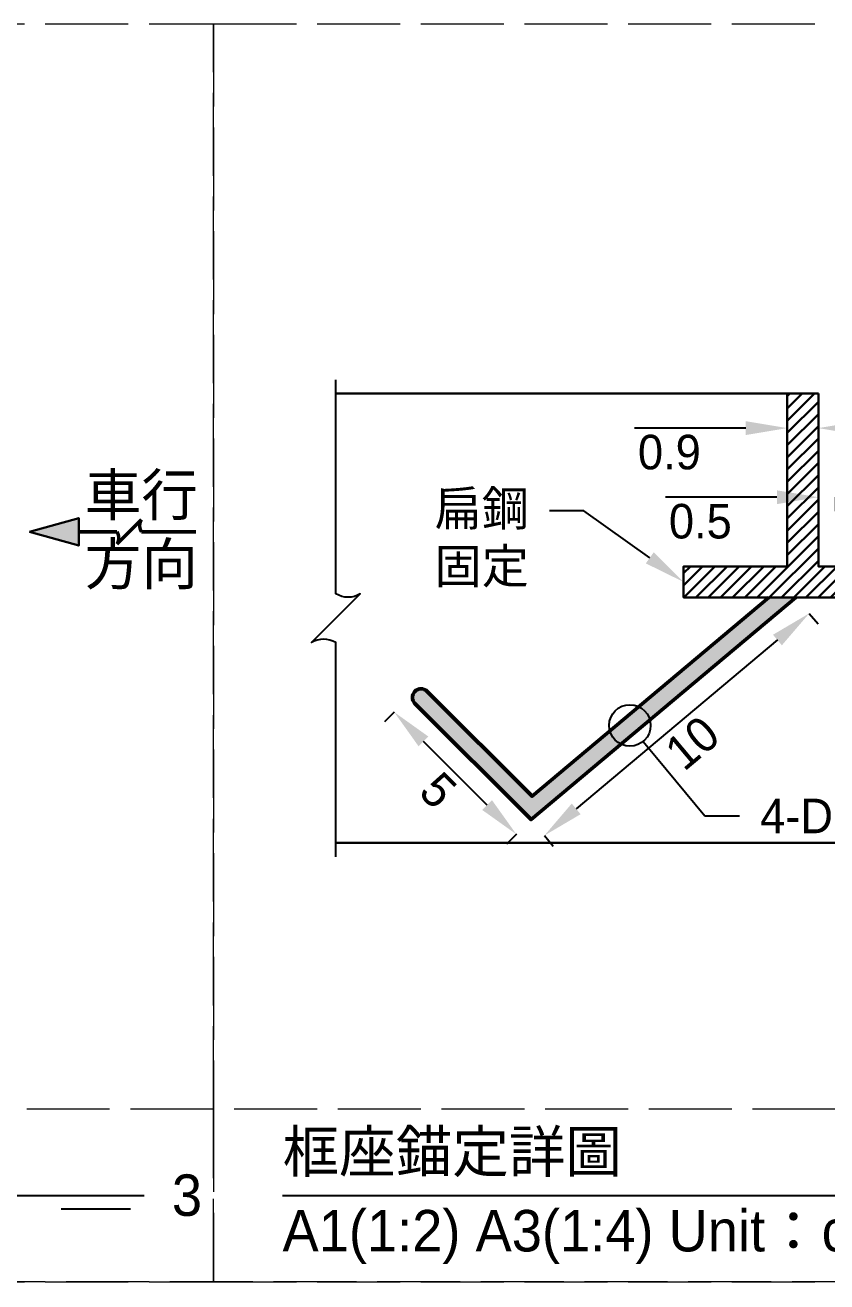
# Model space of a CAD drawing. Extents: x -2640 to 1802, y -2159 to 447.
# Drawn here: x -572.9 to -457, y -1721 to -1539.2 of the extents above; entities that cross this region are included whole.
import ezdxf
from ezdxf import colors
from ezdxf.entities.mleader import LeaderData, LeaderLine
from ezdxf.math import Vec2, Vec3

# ---------------------------------------------------------------- set-up
doc = ezdxf.new("R2010")
doc.units = 0
doc.header["$MEASUREMENT"] = 0
doc.linetypes.add('ACAD_ISO02W100', pattern=[15, 12, -3])
doc.layers.add('一、4.基本-隱藏', color=9, linetype='ACAD_ISO02W100', lineweight=20, plot=False)
doc.layers.add('三、3.文字-註解文字', color=2, linetype='Continuous')
for name, color, linetype, lineweight in [('二、2.繪圖-施作項目', 181, 'Continuous', 30), ('二、5.繪圖-鋼筋', 60, 'Continuous', 50), ('二、6.繪圖-其他施作項目', 35, 'Continuous', 30)]:
    doc.layers.add(name, color=color, linetype=linetype, lineweight=lineweight)
doc.styles.add('次圖名(詳圖)', font='MS PGothic.ttf', dxfattribs={"height": 6})
doc.styles.add('註解文字(詳圖)', font='MS PGothic.ttf', dxfattribs={"height": 5})
doc.dimstyles.new('註解文字(詳圖)', dxfattribs={"dimtxt": 5, "dimasz": 6, "dimexe": 2, "dimexo": 5, "dimgap": 1, "dimtad": 2, "dimzin": 0, "dimdsep": 46, "dimtxsty": '註解文字(詳圖)', "dimcen": 0.1, "dimclrd": 144, "dimclre": 144, "dimclrt": 256, "dimadec": 0, "dimazin": 0, "dimtfac": 1, "dimtofl": 0, "dimtmove": 0, "dimatfit": 3, "dimfxlon": 1, "dimtolj": 1, "dimtzin": 0, "dimlwd": -1, "dimlwe": -1, "dimarcsym": 1})

# ---------------------------------------------------------------- blocks, each defined once
blk = doc.blocks.new('*D110')
at = {"layer": 'Defpoints', "color": 0, "transparency": 16777216}
for p in [(-461.44, -1622), (-499.75, -1654.14), (-497.82, -1656.44)]:
    blk.add_point(p, dxfattribs=at)
at = {"layer": '三、3.文字-註解文字', "color": 144, "transparency": 16777216}
for p, q in [((-459.51, -1624.3), (-458.23, -1625.83)), ((-464.11, -1628.15), (-493.22, -1652.58)), ((-497.82, -1656.44), (-496.53, -1657.97))]:
    blk.add_line(p, q, dxfattribs=at)
for points in [[(-464.75, -1627.39), (-463.47, -1628.92), (-459.51, -1624.3)], [(-493.86, -1651.81), (-492.58, -1653.35), (-497.82, -1656.44)]]:
    blk.add_solid(points, dxfattribs=at)
at = {"layer": '三、3.文字-註解文字', "transparency": 16777216, "insert": (-476.42, -1643.05), "char_height": 5, "attachment_point": 5, "rotation": 40, "style": '註解文字(詳圖)'}
blk.add_mtext('\\A1;10', dxfattribs=at)
blk = doc.blocks.new('*D111')
at = {"layer": 'Defpoints', "color": 0, "transparency": 16777216}
for p in [(-517.42, -1636.46), (-519.54, -1638.58), (-499.75, -1654.14)]:
    blk.add_point(p, dxfattribs=at)
at = {"layer": '三、3.文字-註解文字', "color": 144, "transparency": 16777216}
for p, q in [((-519.54, -1638.58), (-520.96, -1640)), ((-506.11, -1652.02), (-515.3, -1642.83)), ((-501.87, -1656.26), (-503.28, -1657.67))]:
    blk.add_line(p, q, dxfattribs=at)
for points in [[(-514.59, -1642.12), (-516.01, -1643.53), (-519.54, -1638.58)], [(-505.4, -1651.31), (-506.82, -1652.73), (-501.87, -1656.26)]]:
    blk.add_solid(points, dxfattribs=at)
at = {"layer": '三、3.文字-註解文字', "transparency": 16777216, "insert": (-513.18, -1649.9), "char_height": 5, "attachment_point": 5, "rotation": 315, "style": '註解文字(詳圖)'}
blk.add_mtext('\\A1;5', dxfattribs=at)
blk = doc.blocks.new('_DotBlank')
at = {"color": 0, "linetype": 'ByBlock', "lineweight": -2}
blk.add_line((-0.5, 0), (-1, 0), dxfattribs=at)
blk.add_circle((0, 0), 0.5, dxfattribs=at)
blk = doc.blocks.new('*D124')
at = {"layer": 'Defpoints', "color": 0, "transparency": 16777216}
for p in [(-462.69, -1592.5), (-458.19, -1592.5), (-462.69, -1597.5)]:
    blk.add_point(p, dxfattribs=at)
at = {"layer": '三、3.文字-註解文字', "color": 144, "transparency": 16777216}
for p, q in [((-468.69, -1597.5), (-484.79, -1597.5)), ((-462.69, -1597.5), (-462.69, -1599.5)), ((-458.19, -1597.5), (-458.19, -1599.5)), ((-452.19, -1597.5), (-446.19, -1597.5))]:
    blk.add_line(p, q, dxfattribs=at)
for points in [[(-468.69, -1596.5), (-468.69, -1598.5), (-462.69, -1597.5)], [(-452.19, -1596.5), (-452.19, -1598.5), (-458.19, -1597.5)]]:
    blk.add_solid(points, dxfattribs=at)
at = {"layer": '三、3.文字-註解文字', "transparency": 16777216, "insert": (-479.74, -1601), "char_height": 5, "attachment_point": 5, "style": '註解文字(詳圖)'}
blk.add_mtext('\\A1;0.9', dxfattribs=at)
blk = doc.blocks.new('*D125')
at = {"layer": 'Defpoints', "color": 0, "transparency": 16777216}
for p in [(-458.19, -1607.19), (-458.19, -1607.5), (-455.69, -1607.19)]:
    blk.add_point(p, dxfattribs=at)
at = {"layer": '三、3.文字-註解文字', "color": 144, "transparency": 16777216}
for p, q in [((-464.19, -1607.5), (-480.32, -1607.5)), ((-458.19, -1607.5), (-458.19, -1609.5)), ((-455.69, -1607.5), (-455.69, -1609.5)), ((-449.69, -1607.5), (-443.69, -1607.5))]:
    blk.add_line(p, q, dxfattribs=at)
for points in [[(-464.19, -1606.5), (-464.19, -1608.5), (-458.19, -1607.5)], [(-449.69, -1606.5), (-449.69, -1608.5), (-455.69, -1607.5)]]:
    blk.add_solid(points, dxfattribs=at)
at = {"layer": '三、3.文字-註解文字', "transparency": 16777216, "insert": (-475.26, -1611), "char_height": 5, "attachment_point": 5, "style": '註解文字(詳圖)'}
blk.add_mtext('\\A1;0.5', dxfattribs=at)
blk = doc.blocks.new('車行方向')
at = {"layer": '二、6.繪圖-其他施作項目', "ltscale": 0.1}
h = blk.add_hatch(color=256, dxfattribs=at)
h.dxf.hatch_style = 1
h.paths.add_polyline_path([(122.72, 334.65), (115.6, 332.66), (122.72, 330.66), (122.72, 332.65)])
for points in [[(115.6, 332.66), (122.72, 334.65), (122.72, 332.65), (122.72, 332.65)], [(115.6, 332.66), (122.72, 330.66), (122.72, 332.65), (122.72, 332.65)]]:
    blk.add_lwpolyline(points, dxfattribs=at)
at = {"layer": '二、6.繪圖-其他施作項目', "ltscale": 0.1, "const_width": 0.5}
blk.add_lwpolyline([(128.24, 332.65, 0.282843), (128.24, 334.42), (131.78, 330.88, -0.282843), (131.78, 332.65)], format="xyb", dxfattribs=at)
for points in [[(122.72, 332.65), (128.24, 332.65)], [(131.78, 332.65), (139.68, 332.65)]]:
    blk.add_lwpolyline(points, dxfattribs=at)

msp = doc.modelspace()

# ---------------------------------------------------------------- hatches: boundary and pattern name
at = {"layer": '二、2.繪圖-施作項目'}
h = msp.add_hatch(dxfattribs=at)
h.set_pattern_fill('ANSI31', color=256, scale=10)
h.set_pattern_definition([(45, (-409.7585, -578.2912), (-0.8838835, 0.8838835), [])])
h.paths.add_polyline_path([(-462.693, -1617.5), (-477.693, -1617.5), (-477.693, -1622), (-445.193, -1622), (-445.193, -1617.5), (-458.193, -1617.5), (-458.193, -1592.5), (-462.693, -1592.5)])
at = {"layer": '二、5.繪圖-鋼筋'}
h = msp.add_hatch(color=256, dxfattribs=at)
h.dxf.hatch_style = 1
h.paths.add_polyline_path([(-461.443, -1622), (-465.333, -1622), (-499.598, -1650.752), (-514.771, -1635.578, 1), (-516.539, -1637.346), (-499.745, -1654.139)])

# ---------------------------------------------------------------- linework, layer by layer
at = {"layer": '一、4.基本-隱藏'}
for points in [[(-780, -1214), (0, -1214), (0, -1721), (-780, -1721)], [(-780, -1539), (-545.693, -1539), (-545.693, -1696), (-780, -1696)], [(-545.693, -1539), (-365.693, -1539), (-365.693, -1696), (-545.693, -1696)], [(-780, -1721), (-545.693, -1721), (-545.693, -1696), (-780, -1696)], [(-545.693, -1721), (-365.693, -1721), (-365.693, -1696), (-545.693, -1696)]]:
    msp.add_lwpolyline(points, close=True, dxfattribs=at)
at = {"layer": '三、3.文字-註解文字'}
msp.add_lwpolyline([(-527.98, -1659.5), (-527.98, -1628.536, 0.2828427), (-531.515, -1628.536), (-524.444, -1621.464, -0.2828427), (-527.98, -1621.464), (-527.98, -1590.5)], format="xyb", dxfattribs=at)
for points in [[(-770, -1708.5), (-555.693, -1708.5)], [(-535.693, -1708.5), (-375.693, -1708.5)], [(-557.693, -1710.5), (-567.693, -1710.5)]]:
    msp.add_lwpolyline(points, dxfattribs=at)
at = {"layer": '二、2.繪圖-施作項目'}
for points in [[(-462.693, -1592.5), (-527.98, -1592.5)], [(-445.193, -1657.5), (-527.98, -1657.5)]]:
    msp.add_lwpolyline(points, dxfattribs=at)
msp.add_lwpolyline([(-458.193, -1592.5), (-462.693, -1592.5), (-462.693, -1617.5), (-477.693, -1617.5), (-477.693, -1622), (-445.193, -1622), (-445.193, -1617.5), (-458.193, -1617.5)], close=True, dxfattribs=at)
at = {"layer": '二、5.繪圖-鋼筋'}
msp.add_lwpolyline([(-465.333, -1622), (-499.598, -1650.752), (-514.771, -1635.578, 1), (-516.539, -1637.346), (-499.745, -1654.139), (-461.443, -1622)], format="xyb", dxfattribs=at)

# ---------------------------------------------------------------- block references
at = {"layer": '二、6.繪圖-其他施作項目', "xscale": -1, "rotation": 180.0076328387853}
msp.add_blockref('車行方向', (-687.92, -1279.868), dxfattribs=at)

# ---------------------------------------------------------------- texts
at = {"layer": '三、3.文字-註解文字', "char_height": 6, "style": '次圖名(詳圖)'}
for s, width, gutter_width, insert, attachment_point in [('{\\fMS PGothic|b0|i0|c128|p34;車行}\\P{\\fMS PGothic|b0|i0|c128|p34;方向}', 22.73727, 30, (-556.101, -1612.501), 5), ('框座錨定詳{\\fMS PGothic|b0|i0|c128|p34;圖}', 52.23532, 15, (-535.693, -1702.5), 4), ('3', 3, 15, (-551.693, -1708.5), 4), ('{\\fMS PGothic|b0|i0|c128|p34;A1(1:}2{\\fMS PGothic|b0|i0|c128|p34;) A3(1:}4{\\fMS PGothic|b0|i0|c128|p34;) Unit：cm}', 93.26158, 15, (-535.693, -1714.5), 4)]:
    msp.add_mtext_dynamic_manual_height_columns(s, width=width, gutter_width=gutter_width, heights=[0], dxfattribs=dict(at, insert=insert, attachment_point=attachment_point))

# ---------------------------------------------------------------- dimensions: what is measured, and where the dimension line sits
at = {"layer": '三、3.文字-註解文字'}
for p1, p2, distance, text, picture, middle in [((-458.193, -1592.5), (-462.693, -1592.5), 5, '0.9', '*D124', (-479.742, -1601)), ((-455.693, -1607.187), (-458.193, -1607.187), 0.313, '0.5', '*D125', (-475.256, -1611)), ((-461.443, -1622), (-499.745, -1654.139), 3, '10', '*D110', (-476.416, -1643.049)), ((-499.745, -1654.139), (-517.423, -1636.462), 3, '5', '*D111', (-513.18, -1649.897))]:
    dim = msp.add_aligned_dim(p1=p1, p2=p2, distance=distance, text=text, dimstyle='註解文字(詳圖)', dxfattribs=at)
    dim.commit()
    dim.dimension.update_dxf_attribs({"geometry": picture, "text_midpoint": middle})

# ---------------------------------------------------------------- leaders
ml = msp.add_multileader_mtext('Standard', dxfattribs=at)
ml.set_content('扁鋼固定', color=256, style='註解文字(詳圖)')
ml.set_leader_properties(color=144, linetype='ByLayer', lineweight=-1)
ml.build(insert=Vec2(0, 0))
ml.multileader.update_dxf_attribs({"dogleg_length": 5, "arrow_head_size": 6})
ctx = ml.context
ctx.base_point, ctx.char_height, ctx.arrow_head_size, ctx.landing_gap_size, ctx.plane_origin = Vec3(-516.649, -1609.467), 5, 6, 3, Vec3(-477.693, -1619.75)
ctx.text_align_type = 1
notes = []
notes.append((ctx, [(0, (1, 1, 0), (-492.097, -1609.467), (-1, 0), 5, [(0, [(-477.693, -1619.75)], 0, [])])]))
ctx.mtext.insert, ctx.mtext.width, ctx.mtext.alignment, ctx.mtext.flow_direction = Vec3(-506.873, -1606.626), 16.68274, 2, 5
ml = msp.add_multileader_mtext('Standard', dxfattribs=at)
ml.set_content('4-D10', color=256, style='註解文字(詳圖)')
ml.set_leader_properties(color=144, linetype='ByLayer', lineweight=-1)
ml.set_arrow_properties(name='DOTBLANK')
ml.build(insert=Vec2(0, 0))
ml.multileader.update_dxf_attribs({"dogleg_length": 5, "arrow_head_size": 6})
ctx = ml.context
ctx.base_point, ctx.char_height, ctx.arrow_head_size, ctx.landing_gap_size, ctx.plane_origin = Vec3(-469.613, -1653.601), 5, 6, 3, Vec3(-484.642, -1641.466)
notes.append((ctx, [(0, (1, 1, 0), (-474.613, -1653.601), (1, 0), 5, [(0, [(-485.446, -1640.509)], 0, [])])]))
ctx.mtext.insert, ctx.mtext.flow_direction = Vec3(-466.613, -1651.101), 5
for ctx, leaders in notes:
    for number, flags, end, landing, length, lines in leaders:
        leader = LeaderData()
        leader.index, (leader.has_last_leader_line, leader.has_dogleg_vector, leader.attachment_direction) = number, flags
        leader.last_leader_point, leader.dogleg_vector, leader.dogleg_length = Vec3(end), Vec3(landing), length
        for number, points, colour, breaks in lines:
            line = LeaderLine()
            line.index, line.vertices, line.color, line.breaks = number, Vec3.list(points), colors.encode_raw_color(colour), breaks
            leader.lines.append(line)
        ctx.leaders.append(leader)

doc.saveas('drawing.dxf')
